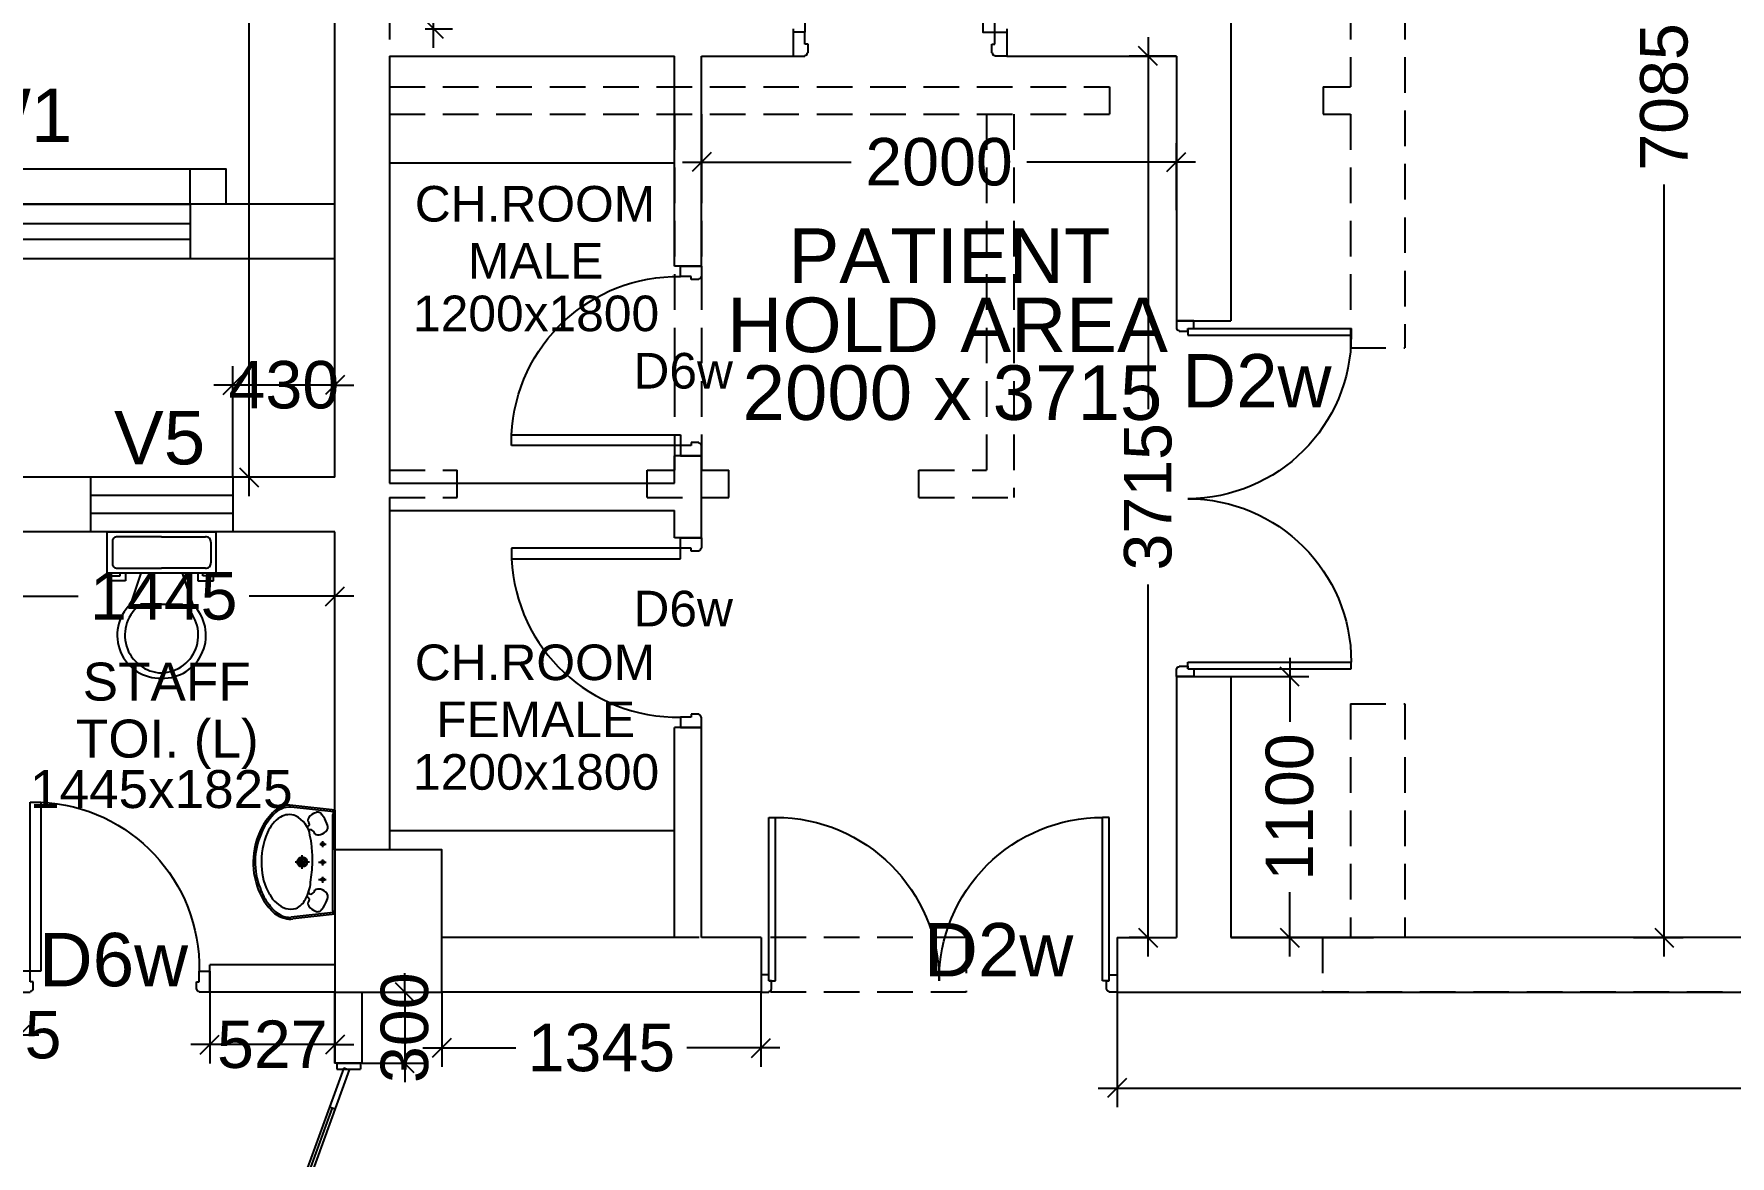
# Model space of a CAD drawing. Extents: x 6345096 to 6738923, y -6490958 to -6305885.
# Drawn here: x 6540771 to 6547917, y -6386711 to -6381981 of the extents above; entities that cross this region are included whole.
import ezdxf
from ezdxf.enums import TextEntityAlignment as Align

# ---------------------------------------------------------------- set-up
doc = ezdxf.new("R2010")
doc.units = 0
doc.header["$LTSCALE"] = 600
doc.header["$MEASUREMENT"] = 0
doc.header["$PDMODE"] = 35
doc.linetypes.add('DASHED', pattern=[0.75, 0.5, -0.25])
doc.linetypes.add('HIDDEN', pattern=[0.375, 0.25, -0.125])
doc.layers.get('0').update_dxf_attribs({"linetype": 'CONTINUOUS'})
doc.layers.get('Defpoints').update_dxf_attribs({"linetype": 'CONTINUOUS'})
for name, color, linetype in [('chajja', 7, 'CONTINUOUS'), ('DOOR', 32, 'CONTINUOUS'), ('Ele Proje.', 7, 'CONTINUOUS'), ('Fixed Glass', 171, 'CONTINUOUS'), ('HS', 251, 'CONTINUOUS'), ('joinery', 7, 'CONTINUOUS'), ('LA-column', 3, 'CONTINUOUS'), ('REVISIONS', 6, 'CONTINUOUS'), ('Room Dim', 1, 'CONTINUOUS'), ('TEXT', 6, 'CONTINUOUS'), ('Toi-Euip', 8, 'CONTINUOUS'), ('toi-fix', 46, 'CONTINUOUS'), ('Walls', 7, 'CONTINUOUS'), ('WIN', 151, 'CONTINUOUS'), ('Working Dim', 5, 'CONTINUOUS')]:
    doc.layers.add(name, color=color, linetype=linetype)
doc.styles.add('ari', font='arial.ttf')
doc.styles.add('ARIAL', font='arial.ttf')
doc.dimstyles.new('int. dim', dxfattribs={"dimtxt": 200, "dimasz": 80, "dimexe": 80, "dimexo": 0, "dimgap": 70, "dimtad": 0, "dimdec": 0, "dimzin": 12, "dimdsep": 46, "dimtxsty": 'ari', "dimblk": 'OBLIQUE', "dimcen": 2, "dimdle": 80, "dimclrd": 256, "dimclre": 256, "dimclrt": 6, "dimadec": 0, "dimazin": 0, "dimtfac": 1, "dimtdec": 0, "dimtix": 1, "dimtmove": 2, "dimatfit": 3, "dimfxl": 1, "dimtolj": 1, "dimtzin": 0, "dimlwd": -1, "dimlwe": -1, "dimarcsym": 0})

# ---------------------------------------------------------------- blocks, each defined once
blk = doc.blocks.new('A$C782D609A')
at = {"layer": 'WIN', "linetype": 'Continuous'}
for p, q in [((-300, 230), (300, 230)), ((-300, 230), (-300, 0)), ((300, 230), (300, 0)), ((-300, 0), (300, 0))]:
    blk.add_line(p, q, dxfattribs=at)
at = {"layer": 'WIN', "linetype": 'DASHED', "ltscale": 300}
for p, q in [((-300, 153.3), (300, 153.3)), ((-300, 76.7), (300, 76.7))]:
    blk.add_line(p, q, dxfattribs=at)
blk = doc.blocks.new('1000')
at = {"layer": 'DOOR'}
for p, q in [((0, -100), (0, 0)), ((0, 0), (49.7, 0)), ((49.7, 0), (49.7, -2.2)), ((63.2, -49.5), (49.7, -49.5)), ((49.7, -49.5), (49.7, -100)), ((63.2, -13.5), (61, -13.5)), ((63.2, -13.5), (63.2, -49.5)), ((836.8, -13.5), (836.8, -49.5)), ((836.8, -13.5), (839, -13.5)), ((836.8, -49.5), (850.3, -49.5)), ((850.3, 0), (850.3, -2.2)), ((900, 0), (850.3, 0)), ((850.3, -49.5), (850.3, -100)), ((900, -100), (900, 0)), ((49.7, -100), (0, -100)), ((49.7, -100), (49.7, -900.6)), ((100.2, -100), (49.7, -100)), ((100.2, -900.6), (100.2, -100)), ((850.3, -100), (900, -100)), ((49.7, -900.6), (100.2, -900.6))]:
    blk.add_line(p, q, dxfattribs=at)
for centre, major_axis, start_param, end_param in [((49.7, -13.5), (-7.95, 7.95), 3.926991, 5.497787), ((850.3, -13.5), (7.95, 7.95), 0.785398, 2.356194)]:
    blk.add_ellipse(centre, major_axis=major_axis, ratio=1, start_param=start_param, end_param=end_param, dxfattribs=at)
at = {"layer": 'DOOR', "color": 145}
blk.add_ellipse((64.3, -115.3), major_axis=(-519.7, 589.8), ratio=1, start_param=2.464943, end_param=4.009476, dxfattribs=at)
blk = doc.blocks.new('Z$W@#5624')
at = {"layer": 'DOOR'}
for p, q in [((19.2, 469.7), (840.4, 768.6)), ((27.7, 446.2), (848.9, 745.1)), ((187.7, 517.8), (680.4, 697.1)), ((676.2, 708.8), (684.7, 685.4)), ((183.4, 529.5), (192, 506)), ((0, 399.5), (0, 499.4)), ((0, 499.4), (25, 499.4)), ((19.2, 469.7), (27.7, 446.2)), ((25, 399.5), (25, 499.4)), ((1770, 452.6), (948.8, 153.7)), ((1778.6, 429.2), (957.4, 130.3)), ((1778.6, 429.2), (1770, 452.6)), ((1797.8, 499.4), (1772.8, 499.4)), ((1772.8, 399.5), (1772.8, 499.4)), ((1797.8, 399.5), (1797.8, 499.4)), ((0, 399.5), (25, 399.5)), ((1610.1, 381.1), (1117.3, 201.8)), ((1614.3, 369.4), (1605.8, 392.9)), ((1797.8, 399.5), (1772.8, 399.5)), ((1113.1, 213.5), (1121.6, 190.1))]:
    blk.add_line(p, q, dxfattribs=at)
at = {"layer": 'DOOR', "color": 145}
for centre, start_param, end_param in [((0, 449.4), 2.617994, 3.665191), ((1797.8, 449.4), -0.523599, 0.523599)]:
    blk.add_ellipse(centre, major_axis=(-898.9, 0), ratio=1, start_param=start_param, end_param=end_param, dxfattribs=at)
blk = doc.blocks.new('Z$W@#1275')
at = {"layer": 'DOOR'}
for p, q in [((73.1, 1500), (0, 1500)), ((0, 1500), (0, 1467.1)), ((0, 1467.1), (1.8, 1467.1)), ((11, 1456.1), (11, 1458)), ((11, 1456.1), (47.5, 1456.1)), ((47.5, 1467.1), (736.4, 1467.1)), ((47.5, 1467.1), (47.5, 1438.9)), ((47.5, 1456.1), (47.5, 1467.1)), ((47.5, 1467.1), (73.1, 1467.1)), ((47.5, 1438.9), (736.4, 1438.9)), ((73.1, 1467.1), (73.1, 1500)), ((736.4, 1467.1), (736.4, 1438.9)), ((0, 32.9), (1.8, 32.9)), ((0, 0), (0, 32.9)), ((73.1, 0), (0, 0)), ((11, 43.8), (11, 42)), ((11, 43.8), (47.5, 43.8)), ((47.5, 61.1), (736.4, 61.1)), ((47.5, 32.9), (47.5, 61.1)), ((47.5, 43.8), (47.5, 32.9)), ((47.5, 32.9), (736.4, 32.9)), ((47.5, 32.9), (73.1, 32.9)), ((73.1, 32.9), (73.1, 0)), ((736.4, 32.9), (736.4, 61.1))]:
    blk.add_line(p, q, dxfattribs=at)
for centre, start, end in [((11, 1467.1), 180, 270), ((11, 32.9), 90, 180)]:
    blk.add_arc(centre, 9.13, start, end, dxfattribs=at)
at = {"layer": 'DOOR', "color": 145}
for centre, start, end in [((47.5, 1438.9), 270, 0), ((47.5, 61.1), 0, 90)]:
    blk.add_arc(centre, 688.9, start, end, dxfattribs=at)
blk = doc.blocks.new('Z$W@#1841')
at = {"layer": 'DOOR'}
for p, q in [((-267.6, -167.4), (-317.3, -167.4)), ((-317.3, -167.4), (-317.3, -267.4)), ((-267.6, -217.9), (-267.6, -167.4)), ((533, -217.9), (533, -167.4)), ((533, -167.4), (582.7, -167.4)), ((582.7, -167.4), (582.7, -267.4)), ((-317.3, -267.4), (-267.6, -267.4)), ((-254.1, -217.9), (-267.6, -217.9)), ((-267.6, -267.4), (-267.6, -265.2)), ((-254.1, -253.9), (-256.3, -253.9)), ((-254.1, -253.9), (-254.1, -217.9)), ((519.5, -253.9), (519.5, -217.9)), ((519.5, -217.9), (533, -217.9)), ((519.5, -253.9), (521.7, -253.9)), ((533, -267.4), (533, -265.2)), ((582.7, -267.4), (533, -267.4))]:
    blk.add_line(p, q, dxfattribs=at)
blk.add_lwpolyline([(482.5, 633.2), (482.5, -167.4), (533, -167.4), (533, 633.2)], close=True, dxfattribs=at)
at = {"layer": 'DOOR', "color": 145}
blk.add_arc((518.4, -152.1), 786.1, 92.61772, 181.11293, dxfattribs=at)
at = {"layer": 'DOOR'}
for centre, start, end in [((-267.6, -253.9), 270, 0), ((533, -253.9), 180, 270)]:
    blk.add_arc(centre, 11.2, start, end, dxfattribs=at)
blk = doc.blocks.new('_Oblique')
at = {"color": 0, "linetype": 'ByBlock', "lineweight": -2}
blk.add_line((-0.5, -0.5), (0.5, 0.5), dxfattribs=at)
blk = doc.blocks.new('*D654')
at = {"layer": 'Defpoints', "color": 0, "transparency": 16777216}
for p in [(6547510.2, -6378704.5, 5.1), (6547510.2, -6385789.6, 5.1), (6547639.3, -6385789.6)]:
    blk.add_point(p, dxfattribs=at)
at = {"layer": 'Working Dim', "transparency": 16777216}
for p, q in [((6547639.3, -6378624.5), (6547639.3, -6381878.5)), ((6547510.2, -6378704.5), (6547719.3, -6378704.5)), ((6547639.3, -6385869.6), (6547639.3, -6382615.6)), ((6547510.2, -6385789.6), (6547719.3, -6385789.6))]:
    blk.add_line(p, q, dxfattribs=at)
at = {"layer": 'Working Dim', "transparency": 16777216, "xscale": 80, "yscale": 80, "zscale": 80}
for p, rotation in [((6547639.3, -6378704.5), 90), ((6547639.3, -6385789.6), 270)]:
    blk.add_blockref('_Oblique', p, dxfattribs=dict(at, rotation=rotation))
at = {"layer": 'Working Dim', "color": 6, "transparency": 16777216, "insert": (6547639.3, -6382247), "char_height": 200, "attachment_point": 5, "rotation": 90, "style": 'ari'}
blk.add_mtext('\\A1;7085', dxfattribs=at)
blk = doc.blocks.new('*D655')
at = {"layer": 'Defpoints', "color": 0, "transparency": 16777216}
for p in [(6545814.4, -6384690.1, 2.7), (6546062, -6384690.1), (6545814.4, -6385789.6, 5.1)]:
    blk.add_point(p, dxfattribs=at)
at = {"layer": 'Working Dim', "transparency": 16777216}
for p, q in [((6546062, -6384610.1), (6546062, -6384880.9)), ((6545814.4, -6384690.1), (6546142, -6384690.1)), ((6546062, -6385869.6), (6546062, -6385598.7)), ((6545814.4, -6385789.6), (6546142, -6385789.6))]:
    blk.add_line(p, q, dxfattribs=at)
at = {"layer": 'Working Dim', "transparency": 16777216, "xscale": 80, "yscale": 80, "zscale": 80}
for p, rotation in [((6546062, -6384690.1), 90), ((6546062, -6385789.6), 270)]:
    blk.add_blockref('_Oblique', p, dxfattribs=dict(at, rotation=rotation))
at = {"layer": 'Working Dim', "color": 6, "transparency": 16777216, "insert": (6546062, -6385239.8), "char_height": 200, "attachment_point": 5, "rotation": 90, "style": 'ari'}
blk.add_mtext('\\A1;1100', dxfattribs=at)
blk = doc.blocks.new('*D658')
at = {"layer": 'Defpoints', "color": 0, "transparency": 16777216}
for p in [(6542419.4, -6378704.5, 2.4), (6542419.4, -6381959.6, 5.1), (6542455, -6381959.6)]:
    blk.add_point(p, dxfattribs=at)
at = {"layer": 'Working Dim', "transparency": 16777216}
for p, q in [((6542455, -6378624.5), (6542455, -6379962.7)), ((6542419.4, -6378704.5), (6542535, -6378704.5)), ((6542455, -6382039.6), (6542455, -6380701.4)), ((6542419.4, -6381959.6), (6542535, -6381959.6))]:
    blk.add_line(p, q, dxfattribs=at)
at = {"layer": 'Working Dim', "transparency": 16777216, "xscale": 80, "yscale": 80, "zscale": 80}
for p, rotation in [((6542455, -6378704.5), 90), ((6542455, -6381959.6), 270)]:
    blk.add_blockref('_Oblique', p, dxfattribs=dict(at, rotation=rotation))
at = {"layer": 'Working Dim', "color": 6, "transparency": 16777216, "insert": (6542455, -6380332), "char_height": 200, "attachment_point": 5, "rotation": 90, "style": 'ari'}
blk.add_mtext('\\A1;3255', dxfattribs=at)
blk = doc.blocks.new('*D707')
at = {"layer": 'Defpoints', "color": 0, "transparency": 16777216}
for p in [(6540596.9, -6384351, 5.1), (6542039.4, -6384351, 5.1), (6542039.4, -6384351)]:
    blk.add_point(p, dxfattribs=at)
at = {"layer": 'Working Dim', "transparency": 16777216}
for p, q in [((6540596.9, -6384351), (6540596.9, -6384271)), ((6542039.4, -6384351), (6542039.4, -6384271)), ((6540516.9, -6384351), (6540958.2, -6384351)), ((6542119.4, -6384351), (6541678.2, -6384351))]:
    blk.add_line(p, q, dxfattribs=at)
at = {"layer": 'Working Dim', "transparency": 16777216, "xscale": 80, "yscale": 80, "zscale": 80, "rotation": 180}
blk.add_blockref('_Oblique', (6540596.9, -6384351), dxfattribs=at)
at = {"layer": 'Working Dim', "transparency": 16777216, "xscale": 80, "yscale": 80, "zscale": 80}
blk.add_blockref('_Oblique', (6542039.4, -6384351), dxfattribs=at)
at = {"layer": 'Working Dim', "color": 6, "transparency": 16777216, "insert": (6541318.2, -6384351), "char_height": 200, "attachment_point": 5, "style": 'ari'}
blk.add_mtext('\\A1;1445', dxfattribs=at)
blk = doc.blocks.new('*D710')
at = {"layer": 'Defpoints', "color": 0, "transparency": 16777216}
for p in [(6540596.9, -6385904.6, 5.1), (6540711.9, -6385904.6, 5.1), (6540711.9, -6386200.2)]:
    blk.add_point(p, dxfattribs=at)
at = {"layer": 'Working Dim', "transparency": 16777216}
for p, q in [((6540596.9, -6385904.6), (6540596.9, -6386280.2)), ((6540711.9, -6385904.6), (6540711.9, -6386280.2)), ((6540596.9, -6386200.2), (6540516.9, -6386200.2)), ((6540596.9, -6386200.2), (6540711.9, -6386200.2)), ((6540711.9, -6386200.2), (6540791.9, -6386200.2))]:
    blk.add_line(p, q, dxfattribs=at)
at = {"layer": 'Working Dim', "transparency": 16777216, "xscale": 80, "yscale": 80, "zscale": 80}
blk.add_blockref('_Oblique', (6540596.9, -6386200.2), dxfattribs=at)
at = {"layer": 'Working Dim', "transparency": 16777216, "xscale": 80, "yscale": 80, "zscale": 80, "rotation": 180}
blk.add_blockref('_Oblique', (6540711.9, -6386200.2), dxfattribs=at)
at = {"layer": 'Working Dim', "color": 6, "transparency": 16777216, "insert": (6540654.4, -6386200.2), "char_height": 200, "attachment_point": 5, "style": 'ari'}
blk.add_mtext('\\A1;115', dxfattribs=at)
blk = doc.blocks.new('*D712')
at = {"layer": 'Defpoints', "color": 0, "transparency": 16777216}
for p in [(6542154.4, -6386019.6, 2.4), (6542154.4, -6386319.6, 2.4), (6542333.4, -6386319.6)]:
    blk.add_point(p, dxfattribs=at)
at = {"layer": 'Working Dim', "transparency": 16777216}
for p, q in [((6542333.4, -6386019.6), (6542333.4, -6385939.6)), ((6542154.4, -6386019.6), (6542413.4, -6386019.6)), ((6542333.4, -6386019.6), (6542333.4, -6386319.6)), ((6542154.4, -6386319.6), (6542413.4, -6386319.6)), ((6542333.4, -6386319.6), (6542333.4, -6386399.6))]:
    blk.add_line(p, q, dxfattribs=at)
at = {"layer": 'Working Dim', "transparency": 16777216, "xscale": 80, "yscale": 80, "zscale": 80}
for p, rotation in [((6542333.4, -6386019.6), 270), ((6542333.4, -6386319.6), 90)]:
    blk.add_blockref('_Oblique', p, dxfattribs=dict(at, rotation=rotation))
at = {"layer": 'Working Dim', "color": 6, "transparency": 16777216, "insert": (6542333.4, -6386169.6), "char_height": 200, "attachment_point": 5, "rotation": 90, "style": 'ari'}
blk.add_mtext('\\A1;300', dxfattribs=at)
blk = doc.blocks.new('*D1088')
at = {"layer": 'Defpoints', "color": 0, "transparency": 16777216}
for p in [(6542489.4, -6386019.6, 2.4), (6543834.4, -6386019.6, 5.1), (6543834.4, -6386254.4)]:
    blk.add_point(p, dxfattribs=at)
at = {"layer": 'Working Dim', "transparency": 16777216}
for p, q in [((6542489.4, -6386019.6), (6542489.4, -6386334.4)), ((6543834.4, -6386019.6), (6543834.4, -6386334.4)), ((6542409.4, -6386254.4), (6542802, -6386254.4)), ((6543914.4, -6386254.4), (6543521.9, -6386254.4))]:
    blk.add_line(p, q, dxfattribs=at)
at = {"layer": 'Working Dim', "transparency": 16777216, "xscale": 80, "yscale": 80, "zscale": 80, "rotation": 180}
blk.add_blockref('_Oblique', (6542489.4, -6386254.4), dxfattribs=at)
at = {"layer": 'Working Dim', "transparency": 16777216, "xscale": 80, "yscale": 80, "zscale": 80}
blk.add_blockref('_Oblique', (6543834.4, -6386254.4), dxfattribs=at)
at = {"layer": 'Working Dim', "color": 6, "transparency": 16777216, "insert": (6543161.9, -6386254.4), "char_height": 200, "attachment_point": 5, "style": 'ari'}
blk.add_mtext('\\A1;1345', dxfattribs=at)
blk = doc.blocks.new('A$C4D064DB7')
at = {"layer": 'Toi-Euip', "color": 8}
for p, q in [((-219.3, -1), (-239.3, 178)), ((-212.3, 5.4), (-232.3, 184.5)), ((0.9, 167), (0.9, 107.5)), ((212.2, 4.9), (232.3, 184.5)), ((219.2, -1), (239.3, 178)), ((-28.5, 137.9), (30, 137.9)), ((-204.6, 8.3), (200.4, 8.3)), ((-61.3, 51.7), (-86.8, 51.7)), ((-73.1, 68.7), (-73.1, 37.2)), ((11.1, 51.7), (-14.3, 51.7)), ((-0.6, 68.7), (-0.6, 37.2)), ((87.9, 51.7), (62.5, 51.7)), ((76.2, 63.6), (76.2, 37.2)), ((-219.3, -1), (219.2, -1))]:
    blk.add_line(p, q, dxfattribs=at)
for centre, radius in [((0.9, 137.9), 20.9), ((0.9, 137.9), 15), ((0.9, 137.9), 10.5), ((-73.1, 51.7), 6.23), ((-0.6, 51.7), 6.23), ((76.2, 51.7), 6.23)]:
    blk.add_circle(centre, radius, dxfattribs=at)
for centre, radius, start, end in [((-15, 63.3), 278.1, 103.68007, 133.11994), ((-52.1, 129.5), 194.1, 106.98939, 130.68541), ((-12.7, 69.4), 239.9, 90.51874, 121.0564), ((0.4, 42.8), 293.4, 66.19508, 111.84971), ((-3.7, 79.1), 265.8, 77.13905, 106.85156), ((4.5, 21.6), 288.4, 65.41071, 93.84539), ((11, 56.9), 284.8, 46.38455, 81.02297), ((17.4, 64.4), 266.9, 46.21733, 67.66735), ((-135.9, 190.3), 102.7, 132.34, 168.55208), ((-156.9, 191.3), 75.7, 146.79114, 185.14021), ((-115.7, 175.3), 119.3, 121.84149, 151.21457), ((-79.5, 166.9), 122.1, 117.7975, 160.69461), ((74.5, 158), 135.4, 31.86033, 68.31323), ((131.4, 192.6), 68.8, 336.77794, 32.40806), ((140.9, 188.9), 91.5, 357.2238, 48.08952), ((143.8, 190.8), 96.4, 352.39424, 48.61688), ((-159.3, 187.8), 80.7, 163.23918, 186.99591), ((-105.8, 184.4), 91.8, 165.58544, 192.65463), ((-124.3, 195.5), 77.6, 203.69295, 246.38132), ((98.1, 210.4), 106.4, 278.02022, 335.02213), ((-188.7, 72.6), 20.1, 152.49081, 243.19095), ((-154.2, 64.6), 55.1, 124.96691, 161.64959), ((-174.7, 96.4), 17.3, 50.46419, 129.5358), ((-157.9, 115.7), 8.33, 226.04031, 306.10739), ((-73.6, 263.8), 161.7, 239.59023, 265.97193), ((-156.5, 116.7), 8.45, 294.51045, 30.32874), ((-126.4, 102.5), 8.28, 83.15264, 217.30389), ((-110.1, 109.7), 26, 208.27151, 253.61398), ((-144.2, 69.4), 30.9, 343.96544, 29.92088), ((33.5, 869.5), 776.1, 261.22276, 267.52001), ((-3.1, 803.8), 709.6, 270.24313, 275.54823), ((44.3, 384), 287.3, 274.2321, 283.82674), ((146.2, 69.4), 30.9, 150.07912, 196.03456), ((112.1, 109.7), 26, 286.38602, 331.72849), ((129.6, 102.2), 7.16, 318.29837, 78.68026), ((157.9, 115.9), 7.49, 165.15228, 247.93068), ((159.9, 115.7), 8.33, 233.89261, 313.95969), ((176.7, 96.4), 17.3, 50.4642, 129.53581), ((156.2, 64.6), 55.1, 18.35041, 55.03309), ((190.7, 72.6), 20.1, 296.80905, 27.50919), ((-200, -15.1), 23.9, 101.14513, 143.7785), ((-120.2, 149.2), 122.2, 230.59825, 250.41359), ((-145.6, 63.1), 33, 241.91921, 291.35614), ((-161, 71.5), 47.7, 305.0585, 347.19296), ((163, 71.5), 47.7, 192.80704, 234.9415), ((147.6, 63.1), 33, 248.64386, 298.08079), ((122.2, 149.2), 122.2, 289.58641, 309.40175), ((199.8, -16.6), 24.9, 38.74871, 88.57964)]:
    blk.add_arc(centre, radius, start, end, dxfattribs=at)
blk = doc.blocks.new('A$C70ED7303')
at = {"layer": 'toi-fix', "color": 8}
for p, q in [((0, 0), (229, 0)), ((229, 0), (229, -174.4)), ((-229, 0), (0, 0)), ((-229, -174.4), (-229, 0)), ((-207.2, -43.6), (-207.2, -130.8)), ((0, -21.8), (-185.4, -21.8)), ((0, -21.8), (185.4, -21.8)), ((207.2, -43.6), (207.2, -130.8)), ((229, -174.4), (-229, -174.4)), ((-218.1, -207.2), (-218.1, -185.4)), ((-218.1, -185.4), (-174.4, -185.4)), ((-152.6, -207.2), (-218.1, -207.2)), ((-185.4, -152.6), (0, -152.6)), ((-174.4, -185.4), (-174.4, -174.4)), ((-152.6, -174.4), (-152.6, -207.2)), ((-87.2, -174.4), (-130.8, -305.3)), ((185.4, -152.6), (0, -152.6)), ((87.2, -174.4), (130.8, -305.3)), ((152.6, -174.4), (152.6, -207.2)), ((152.6, -207.2), (218.1, -207.2)), ((174.4, -185.4), (174.4, -174.4)), ((218.1, -185.4), (174.4, -185.4)), ((218.1, -207.2), (218.1, -185.4)), ((0, -305.3), (-87.2, -305.3)), ((0, -305.3), (87.2, -305.3))]:
    blk.add_line(p, q, dxfattribs=at)
for centre, major_axis, start_param, end_param in [((-188.1, -40.9), (13.6, -13.6), 2.214297, 4.068888), ((188.1, -40.9), (13.6, -13.6), 0.643501, 2.498091), ((-188.1, -133.6), (-13.6, -13.6), 5.35589, 7.21048), ((188.1, -133.6), (-13.6, -13.6), 0.643501, 2.498091), ((-6.6, -436.2), (-127.6, -127.6), 4.686239, 7.105146), ((4.7, -435.5), (-112.7, -112.7), 4.541602, 7.039318), ((6.6, -436.2), (55.8, -171.6), -0.351019, 2.067888), ((-4.7, -435.5), (-112.7, -112.7), 0.814663, 3.31238)]:
    blk.add_ellipse(centre, major_axis=major_axis, ratio=1, start_param=start_param, end_param=end_param, dxfattribs=at)
blk = doc.blocks.new('*D1238')
at = {"layer": 'Defpoints', "color": 0, "transparency": 16777216}
for p in [(6541678.1, -6378704.5), (6542039.3, -6378704.5, 2.6), (6542039.4, -6383849.5)]:
    blk.add_point(p, dxfattribs=at)
at = {"layer": 'Working Dim', "transparency": 16777216}
for p, q in [((6541678.1, -6378624.5), (6541678.1, -6380907.6)), ((6542039.3, -6378704.5), (6541598.1, -6378704.5)), ((6541678.1, -6383929.5), (6541678.1, -6381646.4)), ((6542039.4, -6383849.5), (6541598.1, -6383849.5))]:
    blk.add_line(p, q, dxfattribs=at)
at = {"layer": 'Working Dim', "transparency": 16777216, "xscale": 80, "yscale": 80, "zscale": 80}
for p, rotation in [((6541678.1, -6378704.5), 90), ((6541678.1, -6383849.5), 270)]:
    blk.add_blockref('_Oblique', p, dxfattribs=dict(at, rotation=rotation))
at = {"layer": 'Working Dim', "color": 6, "transparency": 16777216, "insert": (6541678.1, -6381277), "char_height": 200, "attachment_point": 5, "rotation": 90, "style": 'ari'}
blk.add_mtext('\\A1;5145', dxfattribs=at)
blk = doc.blocks.new('*D1411')
at = {"layer": 'Defpoints', "color": 0, "transparency": 16777216}
for p in [(6541609.2, -6383461.1), (6541609.2, -6383849.7, -0.3), (6542039.4, -6383849.5)]:
    blk.add_point(p, dxfattribs=at)
at = {"layer": 'Working Dim', "transparency": 16777216}
for p, q in [((6541609.2, -6383849.7), (6541609.2, -6383381.1)), ((6542039.4, -6383849.5), (6542039.4, -6383381.1)), ((6541609.2, -6383461.1), (6541529.2, -6383461.1)), ((6542039.4, -6383461.1), (6541609.2, -6383461.1)), ((6542039.4, -6383461.1), (6542119.4, -6383461.1))]:
    blk.add_line(p, q, dxfattribs=at)
at = {"layer": 'Working Dim', "transparency": 16777216, "xscale": 80, "yscale": 80, "zscale": 80}
blk.add_blockref('_Oblique', (6541609.2, -6383461.1), dxfattribs=at)
at = {"layer": 'Working Dim', "transparency": 16777216, "xscale": 80, "yscale": 80, "zscale": 80, "rotation": 180}
blk.add_blockref('_Oblique', (6542039.4, -6383461.1), dxfattribs=at)
at = {"layer": 'Working Dim', "color": 6, "transparency": 16777216, "insert": (6541824.3, -6383461.1), "char_height": 200, "attachment_point": 5, "style": 'ari'}
blk.add_mtext('\\A1;430', dxfattribs=at)
blk = doc.blocks.new('*D1787')
at = {"layer": 'Defpoints', "color": 0, "transparency": 16777216}
for p in [(6543584.4, -6382423.6), (6545584.4, -6382521.4), (6545584.4, -6382723.6)]:
    blk.add_point(p, dxfattribs=at)
at = {"layer": 'Working Dim', "transparency": 16777216}
for p, q in [((6543584.4, -6382423.6), (6543584.4, -6382601.4)), ((6545584.4, -6382723.6), (6545584.4, -6382441.4)), ((6543504.4, -6382521.4), (6544214.4, -6382521.4)), ((6545664.4, -6382521.4), (6544954.4, -6382521.4))]:
    blk.add_line(p, q, dxfattribs=at)
at = {"layer": 'Working Dim', "transparency": 16777216, "xscale": 80, "yscale": 80, "zscale": 80, "rotation": 180}
blk.add_blockref('_Oblique', (6543584.4, -6382521.4), dxfattribs=at)
at = {"layer": 'Working Dim', "transparency": 16777216, "xscale": 80, "yscale": 80, "zscale": 80}
blk.add_blockref('_Oblique', (6545584.4, -6382521.4), dxfattribs=at)
at = {"layer": 'Working Dim', "color": 6, "transparency": 16777216, "insert": (6544584.4, -6382521.4), "char_height": 200, "attachment_point": 5, "style": 'ari'}
blk.add_mtext('\\A1;2000', dxfattribs=at)
blk = doc.blocks.new('*D1789')
at = {"layer": 'Defpoints', "color": 0, "transparency": 16777216}
for p in [(6545584.4, -6382074.6), (6545464.9, -6385789.6), (6545464.9, -6385789.6)]:
    blk.add_point(p, dxfattribs=at)
at = {"layer": 'Working Dim', "transparency": 16777216}
for p, q in [((6545464.9, -6381994.6), (6545464.9, -6383562.7)), ((6545584.4, -6382074.6), (6545384.9, -6382074.6)), ((6545464.9, -6385869.6), (6545464.9, -6384301.4)), ((6545464.9, -6385789.6), (6545384.9, -6385789.6))]:
    blk.add_line(p, q, dxfattribs=at)
at = {"layer": 'Working Dim', "transparency": 16777216, "xscale": 80, "yscale": 80, "zscale": 80}
for p, rotation in [((6545464.9, -6382074.6), 90), ((6545464.9, -6385789.6), 270)]:
    blk.add_blockref('_Oblique', p, dxfattribs=dict(at, rotation=rotation))
at = {"layer": 'Working Dim', "color": 6, "transparency": 16777216, "insert": (6545464.9, -6383932.1), "char_height": 200, "attachment_point": 5, "rotation": 90, "style": 'ari'}
blk.add_mtext('\\A1;3715', dxfattribs=at)
blk = doc.blocks.new('*D1900')
at = {"layer": 'Defpoints', "color": 0, "transparency": 16777216}
for p in [(6545334.4, -6386019.6), (6556799.4, -6386019.6), (6545334.4, -6386424.3)]:
    blk.add_point(p, dxfattribs=at)
at = {"layer": 'Working Dim', "transparency": 16777216}
for p, q in [((6545334.4, -6386019.6), (6545334.4, -6386504.3)), ((6556799.4, -6386019.6), (6556799.4, -6386504.3)), ((6545254.4, -6386424.3), (6550629.3, -6386424.3)), ((6556879.4, -6386424.3), (6551504.6, -6386424.3))]:
    blk.add_line(p, q, dxfattribs=at)
at = {"layer": 'Working Dim', "transparency": 16777216, "xscale": 80, "yscale": 80, "zscale": 80, "rotation": 180}
blk.add_blockref('_Oblique', (6545334.4, -6386424.3), dxfattribs=at)
at = {"layer": 'Working Dim', "transparency": 16777216, "xscale": 80, "yscale": 80, "zscale": 80}
blk.add_blockref('_Oblique', (6556799.4, -6386424.3), dxfattribs=at)
at = {"layer": 'Working Dim', "color": 6, "transparency": 16777216, "insert": (6551066.9, -6386424.3), "char_height": 200, "attachment_point": 5, "style": 'ari'}
blk.add_mtext('\\A1;11465', dxfattribs=at)
blk = doc.blocks.new('*D2112')
at = {"layer": 'Defpoints', "color": 0, "transparency": 16777216}
for p in [(6541511.9, -6386019.6), (6542039.4, -6386019.6), (6541511.9, -6386240.6)]:
    blk.add_point(p, dxfattribs=at)
at = {"layer": 'Working Dim', "transparency": 16777216}
for p, q in [((6541511.9, -6386019.6), (6541511.9, -6386320.6)), ((6542039.4, -6386019.6), (6542039.4, -6386320.6)), ((6541511.9, -6386240.6), (6541431.9, -6386240.6)), ((6542039.4, -6386240.6), (6541511.9, -6386240.6)), ((6542039.4, -6386240.6), (6542119.4, -6386240.6))]:
    blk.add_line(p, q, dxfattribs=at)
at = {"layer": 'Working Dim', "transparency": 16777216, "xscale": 80, "yscale": 80, "zscale": 80}
blk.add_blockref('_Oblique', (6541511.9, -6386240.6), dxfattribs=at)
at = {"layer": 'Working Dim', "transparency": 16777216, "xscale": 80, "yscale": 80, "zscale": 80, "rotation": 180}
blk.add_blockref('_Oblique', (6542039.4, -6386240.6), dxfattribs=at)
at = {"layer": 'Working Dim', "color": 6, "transparency": 16777216, "insert": (6541775.7, -6386240.6), "char_height": 200, "attachment_point": 5, "style": 'ari'}
blk.add_mtext('\\A1;527', dxfattribs=at)
blk = doc.blocks.new('A$C2CD672AE')
at = {"layer": 'Walls', "color": 8, "linetype": 'HIDDEN'}
for p, q in [((11950.1, 74219.4), (14983.1, 74219.4)), ((15883.1, 74219.4), (15998.1, 74219.4)), ((11950.1, 74104.4), (14983.1, 74104.4)), ((15883.1, 74104.4), (15998.1, 74104.4)), ((15998.1, 73119.4), (16228.1, 73119.4)), ((11950.1, 72604.4), (12235.1, 72604.4)), ((12235.1, 72489.4), (12235.1, 72604.4)), ((13035.1, 72604.4), (13150.1, 72604.4)), ((13035.1, 72489.4), (13035.1, 72604.4)), ((13265.1, 72604.4), (13380.1, 72604.4)), ((13380.1, 72489.4), (13380.1, 72604.4)), ((14180.1, 72604.4), (14465.1, 72604.4)), ((14180.1, 72489.4), (14180.1, 72604.4)), ((11720.1, 72574.4), (8720.1, 72574.4)), ((11950.1, 72489.4), (12235.1, 72489.4)), ((13035.1, 72489.4), (13380.1, 72489.4)), ((14180.1, 72489.4), (14580.1, 72489.4)), ((11720.1, 72344.2), (10277.6, 72344.2)), ((15998.1, 71619.4), (16228.1, 71619.4)), ((14380.1, 70634.3), (12170.1, 70634.3)), ((14380.1, 70634.3), (14380.1, 70404.3)), ((15998.1, 70634.3), (15880.1, 70634.3)), ((15880.1, 70634.3), (15880.1, 70404.3)), ((24128.1, 70634.3), (16228.1, 70634.3)), ((11720.1, 70519.3), (11192.6, 70519.3)), ((11192.6, 70404.3), (11192.6, 70519.3)), ((11720.1, 70404.3), (11192.6, 70404.3)), ((11720.1, 70104.3), (11720.1, 70404.3)), ((11835.1, 70104.3), (11835.1, 70404.3)), ((14380.1, 70404.3), (12170.1, 70404.3)), ((26791.1, 70404.3), (15880.1, 70404.3)), ((11835.1, 70104.3), (11720.1, 70104.3))]:
    blk.add_line(p, q, dxfattribs=at)
for points in [[(11720.1, 72574.3), (11720.1, 77719.4)], [(11950.1, 77719.4), (11950.1, 74219.4)], [(15998.1, 77719.4), (15998.1, 74219.4)], [(16228.1, 77719.4), (16228.1, 73119.4)], [(14983.1, 74219.4), (14983.1, 74104.4)], [(15883.1, 74219.4), (15883.1, 74104.4)], [(11950.1, 74104.4), (11950.1, 72604.4)], [(13150.1, 74104.4), (13150.1, 72604.4)], [(13265.1, 74104.4), (13265.1, 72604.4)], [(14465.1, 74104.4), (14465.1, 72604.4)], [(14580.1, 74104.4), (14580.1, 72489.4)], [(15998.1, 74104.4), (15998.1, 73119.4)], [(11950.1, 72489.4), (11950.1, 71004.3)], [(11720.1, 71004.3), (11720.1, 72344.3)], [(15998.1, 71619.4), (15998.1, 70634.3)], [(16228.1, 71619.4), (16228.1, 70634.3)]]:
    blk.add_lwpolyline(points, dxfattribs=at)

msp = doc.modelspace()

# ---------------------------------------------------------------- linework, layer by layer
at = {"layer": 'chajja', "color": 8}
msp.add_line((6539629.304, -6382549.378, -0.302), (6541429.304, -6382549.378, -0.302), dxfattribs=at)
at = {"layer": 'Ele Proje.', "elevation": 4.83}
msp.add_lwpolyline([(6541429.304, -6382699.378), (6541429.304, -6382549.378), (6541579.304, -6382549.378), (6541579.304, -6382699.378)], dxfattribs=at)
at = {"layer": 'Fixed Glass', "elevation": 4.83}
for points in [[(6539629.304, -6382699.378), (6541429.304, -6382699.378), (6541429.304, -6382929.378), (6539629.304, -6382929.378)], [(6539629.304, -6382780.719), (6541429.304, -6382780.719), (6541429.304, -6382848.037), (6539629.304, -6382848.037)]]:
    msp.add_lwpolyline(points, close=True, dxfattribs=at)
at = {"layer": 'LA-column', "color": 2, "elevation": 2.612}
msp.add_lwpolyline([(6542489.348, -6386019.556), (6542489.348, -6385419.556), (6542039.348, -6385419.556), (6542039.348, -6386019.556)], close=True, dxfattribs=at)
at = {"layer": 'REVISIONS'}
for p, q in [((6542269.437, -6382074.556), (6543469.437, -6382074.556)), ((6543469.437, -6382959.551), (6543469.437, -6382074.556)), ((6543584.437, -6382959.551), (6543584.437, -6382074.556)), ((6543584.437, -6382074.556), (6543969.437, -6382074.556, 2.954)), ((6544869.437, -6382074.556), (6545584.437, -6382074.556)), ((6543584.437, -6382959.551), (6543469.437, -6382959.551)), ((6545584.437, -6383190.056, -2.39), (6545814.437, -6383190.056, -2.39)), ((6543469.437, -6383874.556), (6543469.437, -6383759.551)), ((6543584.437, -6383759.551), (6543469.437, -6383759.551)), ((6543584.437, -6384104.561), (6543584.437, -6383759.551)), ((6543469.437, -6384104.561), (6543469.437, -6383989.556)), ((6543584.437, -6384104.561), (6543469.437, -6384104.561)), ((6545584.437, -6384690.056, -2.39), (6545814.437, -6384690.056, -2.39)), ((6545584.437, -6384690.056, -2.39), (6545584.437, -6385789.556)), ((6543469.437, -6385789.556), (6543469.437, -6384904.561)), ((6543584.437, -6384904.561), (6543469.437, -6384904.561)), ((6543584.437, -6385789.556), (6543584.437, -6384904.561)), ((6543469.437, -6385789.556), (6542489.437, -6385789.556)), ((6543834.437, -6385789.556), (6543584.437, -6385789.556)), ((6543834.437, -6385789.556), (6543834.437, -6386019.556)), ((6545334.437, -6385789.556), (6545584.437, -6385789.556)), ((6545334.437, -6385789.556), (6545334.437, -6386019.556)), ((6552414.437, -6385789.556), (6545814.437, -6385789.556)), ((6543834.437, -6386019.556), (6542489.437, -6386019.556)), ((6545334.437, -6386019.556), (6556799.437, -6386019.556))]:
    msp.add_line(p, q, dxfattribs=at)
for points in [[(6545814.437, -6378704.514), (6545814.437, -6383190.056)], [(6544869.437, -6381959.556), (6544869.437, -6382074.556)], [(6545584.437, -6382074.556), (6545584.437, -6383190.056)], [(6542269.437, -6383874.556), (6543469.437, -6383874.556)], [(6542269.437, -6383989.556), (6543469.437, -6383989.556)], [(6545814.437, -6384690.056), (6545814.437, -6385789.556)]]:
    msp.add_lwpolyline(points, dxfattribs=at)
at = {"layer": 'REVISIONS', "elevation": 2.954}
msp.add_lwpolyline([(6543969.437, -6381959.556), (6543969.437, -6382074.556)], dxfattribs=at)
at = {"layer": 'Walls', "linetype": 'Continuous'}
for p, q in [((6542269.437, -6382524.556), (6543469.437, -6382524.556)), ((6542039.439, -6382699.378, -0.302), (6539039.524, -6382699.378, -0.302)), ((6542039.439, -6382929.378, -0.302), (6538809.524, -6382929.378, -0.302)), ((6542039.431, -6383849.531), (6539039.434, -6383849.531)), ((6542039.431, -6384079.684), (6540596.932, -6384079.684)), ((6543469.437, -6385339.556), (6542269.437, -6385339.556)), ((6545814.437, -6385789.556), (6546415.212, -6385789.556)), ((6542039.437, -6385904.557), (6541511.937, -6385904.557)), ((6541511.937, -6386019.557), (6541511.937, -6385904.557)), ((6542039.437, -6386019.557), (6541511.937, -6386019.557)), ((6542039.432, -6386319.613), (6542039.432, -6386019.613)), ((6542154.432, -6386319.613), (6542154.432, -6386019.613)), ((6542154.432, -6386319.613), (6542039.432, -6386319.613))]:
    msp.add_line(p, q, dxfattribs=at)
for points in [[(6542039.437, -6383849.599), (6542039.437, -6378704.514)], [(6542269.437, -6382074.556), (6542269.437, -6383874.556)], [(6542269.437, -6383989.556), (6542269.437, -6385419.557)], [(6542039.437, -6385419.557), (6542039.437, -6384079.599)]]:
    msp.add_lwpolyline(points, dxfattribs=at)

# ---------------------------------------------------------------- block references
at = {"layer": 'DOOR', "linetype": 'Continuous'}
msp.add_blockref('Z$W@#1841', (6544286.721, -6381807.148, 2.954), dxfattribs=at)
for name, p, xscale, yscale, zscale, rotation in [('1000', (6543584.397, -6383759.551, 2.39), -0.8888888880610687, 0.8888888927176595, 0.8888888919152134, 269.9999872134056), ('1000', (6543584.397, -6384104.561, 2.39), 0.8888888880610687, 0.8888888880610687, 0.8888888880610687, 270.0000127865944), ('1000', (6540711.937, -6386019.517, 2.39), -0.8888888880610687, 0.8888888927176595, 0.8888888919152134, 179.9999872134057), ('Z$W@#5624', (6541646.932, -6388119.613, 2.39), -1.001247152686119, 1.001247152686119, 1.001247152686119, 270)]:
    msp.add_blockref(name, p, dxfattribs=dict(at, xscale=xscale, yscale=yscale, zscale=zscale, rotation=rotation))
at = {"layer": 'DOOR', "xscale": -1.000014692544937, "yscale": 1.000014692544937, "zscale": 1.000014692544937}
for p, rotation in [((6545584.437, -6383190.056), 180), ((6543834.437, -6386019.556), 270)]:
    msp.add_blockref('Z$W@#1275', p, dxfattribs=dict(at, rotation=rotation))
at = {"layer": 'HS'}
msp.add_blockref('A$C2CD672AE', (6530319.294, -6456423.902, 8.17), dxfattribs=at)
at = {"layer": 'toi-fix', "linetype": 'Continuous'}
msp.add_blockref('A$C70ED7303', (6541309.182, -6384079.684, -0.302), dxfattribs=at)
at = {"layer": 'toi-fix', "rotation": 90}
msp.add_blockref('A$C4D064DB7', (6542039.437, -6385471.833, 5.131), dxfattribs=at)
at = {"layer": 'WIN', "linetype": 'Continuous', "xscale": -1}
msp.add_blockref('A$C782D609A', (6541309.182, -6384079.684, -0.302), dxfattribs=at)

# ---------------------------------------------------------------- texts
at = {"layer": 'joinery', "style": 'ari'}
for s, height, p in [('SW1', 225, (6540592.871, -6382436.63, 8.565)), ('D6w', 150, (6543506.596, -6383475.912, 27.662)), ('V5', 225, (6541300.933, -6383795.456, -0.302)), ('D6w', 150, (6543506.596, -6384478.166, 27.662)), ('D6w', 225, (6541106.262, -6385994.961, 27.662))]:
    msp.add_text(s, height=height, dxfattribs=at).set_placement(p, align=Align.CENTER)
for p in [(6545609.033, -6383555.761, -2.39), (6544521.238, -6385953.373, 2.726)]:
    msp.add_text('D2w', height=225, dxfattribs=at).set_placement(p)
at = {"layer": 'Room Dim', "style": 'ARIAL'}
for s, height, p in [('1200x1800', 150, (6542886.923, -6383234.182, -0.302)), ('1200x1800', 150, (6542886.923, -6385166.644, -0.302)), ('1445x1825', 160, (6541308.148, -6385243.825, -0.302))]:
    msp.add_text(s, height=height, dxfattribs=at).set_placement(p, align=Align.CENTER)
at = {"layer": 'Room Dim', "linetype": 'Continuous', "style": 'ari'}
msp.add_text('2000 x 3715', height=230, rotation=0.001068, dxfattribs=at).set_placement((6544640.901, -6383608.063), align=Align.CENTER)
at = {"layer": 'TEXT', "color": 7, "style": 'ARIAL'}
for s, height, p in [('CH.ROOM', 150, (6542882.296, -6382772.271, -0.302)), ('MALE', 150, (6542884.915, -6383012.494, -0.302)), ('CH.ROOM', 150, (6542882.296, -6384704.733, -0.302)), ('STAFF', 160, (6541330.582, -6384790.925, -0.302)), ('FEMALE', 150, (6542884.915, -6384944.956, -0.302)), ('TOI. (L)', 160, (6541333.201, -6385031.149, -0.302))]:
    msp.add_text(s, height=height, dxfattribs=at).set_placement(p, align=Align.CENTER)
at = {"layer": 'TEXT', "color": 7, "linetype": 'Continuous', "style": 'ari'}
for s, p in [('PATIENT', (6544628.343, -6383030.948)), ('HOLD AREA', (6544620.495, -6383322.411))]:
    msp.add_text(s, height=230, rotation=0.001068, dxfattribs=at).set_placement(p, align=Align.CENTER)

# ---------------------------------------------------------------- dimensions: what is measured, and where the dimension line sits
at = {"layer": 'Working Dim', "color": 6}
for base, p1, p2, picture, middle in [((6541678.129, -6378704.51), (6542039.431, -6383849.531), (6542039.348, -6378704.51, 2.612), '*D1238', (6541678.129, -6381277.021)), ((6542454.983, -6381959.556), (6542419.437, -6378704.514, 2.39), (6542419.437, -6381959.556, 5.131), '*D658', (6542454.983, -6380332.035)), ((6547639.28, -6385789.556), (6547510.218, -6378704.509, 5.131), (6547510.218, -6385789.556, 5.131), '*D654', (6547639.28, -6382247.032)), ((6545464.906, -6385789.556), (6545584.437, -6382074.556), (6545464.906, -6385789.556), '*D1789', (6545464.906, -6383932.056)), ((6546062.03413, -6384690.05595), (6545814.43673, -6385789.55599, 5.13106), (6545814.4367, -6384690.05595, 2.74136), '*D655', (6546062.03413, -6385239.80597)), ((6542333.408, -6386319.613), (6542154.432, -6386019.613, 2.39), (6542154.432, -6386319.613, 2.39), '*D712', (6542333.408, -6386169.613))]:
    dim = msp.add_linear_dim(base=base, p1=p1, p2=p2, angle=90, dimstyle='int. dim', override={"dimtxt": 200, "dimarcsym": 1}, dxfattribs=at)
    dim.commit()
    dim.dimension.update_dxf_attribs({"geometry": picture, "text_midpoint": middle})
for base, p1, p2, picture, middle in [((6545584.437, -6382521.393), (6543584.437, -6382423.57), (6545584.437, -6382723.57), '*D1787', (6544584.437, -6382521.393)), ((6541609.182, -6383461.079), (6542039.437, -6383849.531), (6541609.182, -6383849.684, -0.302), '*D1411', (6541824.309, -6383461.079)), ((6540711.937, -6386200.168), (6540596.932, -6385904.557, 5.131), (6540711.937, -6385904.557, 5.131), '*D710', (6540654.435, -6386200.168)), ((6541511.937, -6386240.6282), (6542039.4367, -6386019.5574), (6541511.937, -6386019.5574), '*D2112', (6541775.6868, -6386240.6282)), ((6543834.437, -6386254.364), (6542489.437, -6386019.557, 2.39), (6543834.437, -6386019.557, 5.131), '*D1088', (6543161.937, -6386254.364)), ((6545334.437, -6386424.327), (6556799.437, -6386019.556), (6545334.437, -6386019.556), '*D1900', (6551066.937, -6386424.327))]:
    dim = msp.add_linear_dim(base=base, p1=p1, p2=p2, dimstyle='int. dim', override={"dimtxt": 200, "dimarcsym": 1}, dxfattribs=at)
    dim.commit()
    dim.dimension.update_dxf_attribs({"geometry": picture, "text_midpoint": middle})
dim = msp.add_linear_dim(base=(6542039.437, -6384351.016), p1=(6540596.932, -6384351.016, 5.131), p2=(6542039.437, -6384351.016, 5.131), text='1445', dimstyle='int. dim', override={"dimtxt": 200, "dimarcsym": 1}, dxfattribs=at)
dim.commit()
dim.dimension.update_dxf_attribs({"geometry": '*D707', "text_midpoint": (6541318.185, -6384351.016)})

doc.saveas('drawing.dxf')
